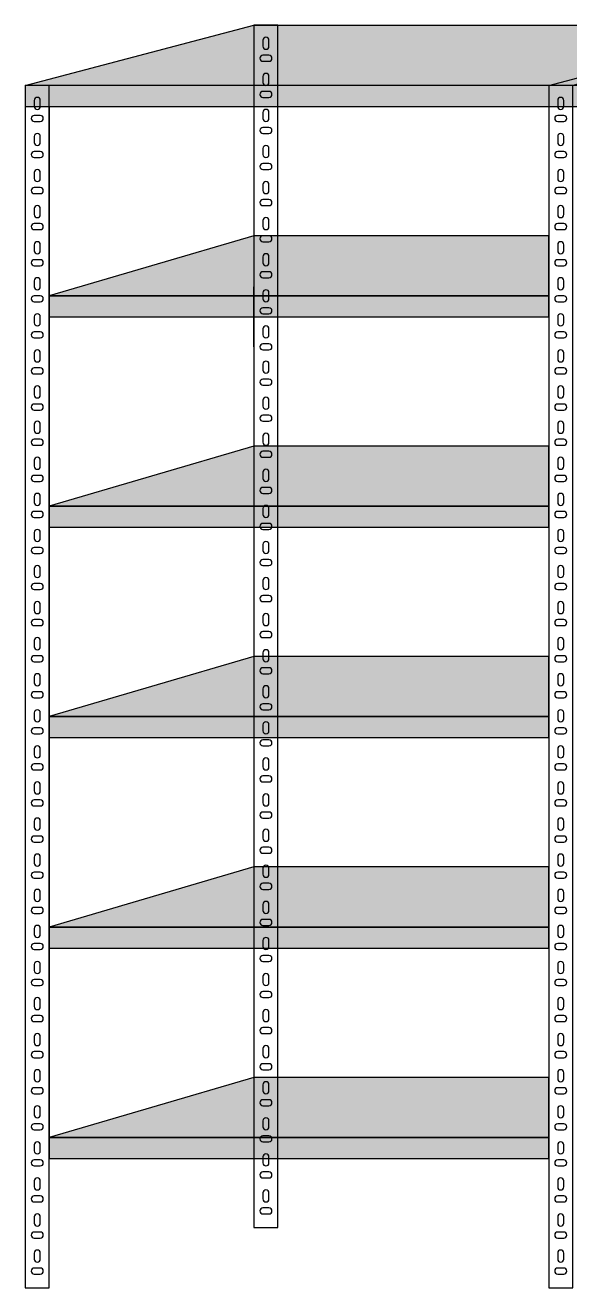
# Model space of a CAD drawing. Header units: millimetres. Extents: x 6614975 to 6624097, y 8742145 to 8746891.
# Drawn here: x 6617231.3 to 6617321.8, y 8745743 to 8745953 of the extents above; entities that cross this region are included whole.
import ezdxf

# ---------------------------------------------------------------- set-up
doc = ezdxf.new("R2010")
doc.units = ezdxf.units.MM

msp = doc.modelspace()

# ---------------------------------------------------------------- hatches: boundary and pattern name
h = msp.add_hatch(color=8)
h.dxf.hatch_style = 1
h.paths.add_polyline_path([(6617322.253, 8745942.962), (6617360.305, 8745952.962), (6617273.253, 8745952.962), (6617269.253, 8745952.962), (6617231.253, 8745942.962)])
h = msp.add_hatch(color=8)
h.dxf.hatch_style = 1
h.paths.add_polyline_path([(6617409.253, 8745942.962), (6617447.305, 8745952.962), (6617360.253, 8745952.962), (6617356.253, 8745952.962), (6617318.253, 8745942.962)])
h = msp.add_hatch(color=8)
h.dxf.hatch_style = 1
h.paths.add_polyline_path([(6617231.253, 8745942.962), (6617231.253, 8745939.462), (6617322.253, 8745939.462), (6617322.253, 8745942.962)])
h = msp.add_hatch(color=8)
h.dxf.hatch_style = 1
h.paths.add_polyline_path([(6617318.253, 8745942.962), (6617318.253, 8745939.462), (6617409.253, 8745939.462), (6617409.253, 8745942.962)])
h = msp.add_hatch(color=8)
h.dxf.hatch_style = 1
h.paths.add_polyline_path([(6617269.253, 8745917.962), (6617235.253, 8745907.962), (6617318.253, 8745907.962), (6617318.253, 8745917.962)])
h = msp.add_hatch(color=8)
h.dxf.hatch_style = 1
h.paths.add_polyline_path([(6617318.253, 8745904.462), (6617318.253, 8745907.962), (6617235.253, 8745907.962), (6617235.253, 8745904.462)])
h = msp.add_hatch(color=8)
h.dxf.hatch_style = 1
h.paths.add_polyline_path([(6617269.253, 8745882.962), (6617235.253, 8745872.962), (6617318.253, 8745872.962), (6617318.253, 8745882.962)])
h = msp.add_hatch(color=8)
h.dxf.hatch_style = 1
h.paths.add_polyline_path([(6617318.253, 8745869.462), (6617318.253, 8745872.962), (6617235.253, 8745872.962), (6617235.253, 8745869.462)])
h = msp.add_hatch(color=8)
h.dxf.hatch_style = 1
h.paths.add_polyline_path([(6617269.253, 8745847.962), (6617235.253, 8745837.962), (6617318.253, 8745837.962), (6617318.253, 8745847.962)])
h = msp.add_hatch(color=8)
h.dxf.hatch_style = 1
h.paths.add_polyline_path([(6617318.253, 8745834.462), (6617318.253, 8745837.962), (6617235.253, 8745837.962), (6617235.253, 8745834.462)])
h = msp.add_hatch(color=8)
h.dxf.hatch_style = 1
h.paths.add_polyline_path([(6617269.253, 8745812.962), (6617235.253, 8745802.962), (6617318.253, 8745802.962), (6617318.253, 8745812.962)])
h = msp.add_hatch(color=8)
h.dxf.hatch_style = 1
h.paths.add_polyline_path([(6617318.253, 8745799.462), (6617318.253, 8745802.962), (6617235.253, 8745802.962), (6617235.253, 8745799.462)])
h = msp.add_hatch(color=8)
h.dxf.hatch_style = 1
h.paths.add_polyline_path([(6617269.253, 8745777.962), (6617235.253, 8745767.962), (6617318.253, 8745767.962), (6617318.253, 8745777.962)])
h = msp.add_hatch(color=8)
h.dxf.hatch_style = 1
h.paths.add_polyline_path([(6617318.253, 8745764.462), (6617318.253, 8745767.962), (6617235.253, 8745767.962), (6617235.253, 8745764.462)])

# ---------------------------------------------------------------- linework, layer by layer
for p, q in [((6617269.253, 8745952.962), (6617273.253, 8745952.962)), ((6617235.253, 8745939.462), (6617235.253, 8745904.462)), ((6617269.253, 8745899.462), (6617269.253, 8745909.462)), ((6617235.253, 8745904.462), (6617235.253, 8745869.462)), ((6617235.253, 8745869.462), (6617235.253, 8745834.462)), ((6617235.253, 8745834.462), (6617235.253, 8745799.462)), ((6617235.253, 8745799.462), (6617235.253, 8745764.462))]:
    msp.add_line(p, q)
for points in [[(6617360.305, 8745952.962), (6617322.253, 8745942.962), (6617231.253, 8745942.962), (6617269.253, 8745952.962), (6617273.253, 8745952.962), (6617364.305, 8745952.962)], [(6617447.305, 8745952.962), (6617409.253, 8745942.962), (6617318.253, 8745942.962), (6617356.253, 8745952.962), (6617360.253, 8745952.962), (6617451.305, 8745952.962)], [(6617269.253, 8745917.962), (6617235.253, 8745907.962), (6617318.253, 8745907.962), (6617318.253, 8745917.962), (6617269.253, 8745917.962)], [(6617269.253, 8745882.962), (6617235.253, 8745872.962), (6617318.253, 8745872.962), (6617318.253, 8745882.962), (6617269.253, 8745882.962)], [(6617269.253, 8745847.962), (6617235.253, 8745837.962), (6617318.253, 8745837.962), (6617318.253, 8745847.962), (6617269.253, 8745847.962)], [(6617269.253, 8745812.962), (6617235.253, 8745802.962), (6617318.253, 8745802.962), (6617318.253, 8745812.962), (6617269.253, 8745812.962)], [(6617269.253, 8745777.962), (6617235.253, 8745767.962), (6617318.253, 8745767.962), (6617318.253, 8745777.962), (6617269.253, 8745777.962)]]:
    msp.add_lwpolyline(points)
for points in [[(6617269.253, 8745752.962), (6617273.253, 8745752.962), (6617273.253, 8745952.962), (6617269.253, 8745952.962)], [(6617231.253, 8745742.962), (6617235.253, 8745742.962), (6617235.253, 8745942.962), (6617231.253, 8745942.962)], [(6617231.253, 8745939.462), (6617322.253, 8745939.462), (6617322.253, 8745942.962), (6617231.253, 8745942.962)], [(6617318.253, 8745742.962), (6617322.253, 8745742.962), (6617322.253, 8745942.962), (6617318.253, 8745942.962)], [(6617318.253, 8745742.962), (6617322.253, 8745742.962), (6617322.253, 8745942.962), (6617318.253, 8745942.962)], [(6617318.253, 8745939.462), (6617409.253, 8745939.462), (6617409.253, 8745942.962), (6617318.253, 8745942.962)], [(6617235.253, 8745904.462), (6617318.253, 8745904.462), (6617318.253, 8745907.962), (6617235.253, 8745907.962)], [(6617235.253, 8745869.462), (6617318.253, 8745869.462), (6617318.253, 8745872.962), (6617235.253, 8745872.962)], [(6617235.253, 8745834.462), (6617318.253, 8745834.462), (6617318.253, 8745837.962), (6617235.253, 8745837.962)], [(6617235.253, 8745799.462), (6617318.253, 8745799.462), (6617318.253, 8745802.962), (6617235.253, 8745802.962)], [(6617235.253, 8745764.462), (6617318.253, 8745764.462), (6617318.253, 8745767.962), (6617235.253, 8745767.962)]]:
    msp.add_lwpolyline(points, close=True)
for points in [[(6617270.753, 8745949.462, 1), (6617271.753, 8745949.462), (6617271.753, 8745950.462, 1), (6617270.753, 8745950.462)], [(6617270.753, 8745947.962, 1), (6617270.753, 8745946.962), (6617271.753, 8745946.962, 1), (6617271.753, 8745947.962)], [(6617270.753, 8745943.462, 1), (6617271.753, 8745943.462), (6617271.753, 8745944.462, 1), (6617270.753, 8745944.462)], [(6617270.753, 8745941.962, 1), (6617270.753, 8745940.962), (6617271.753, 8745940.962, 1), (6617271.753, 8745941.962)], [(6617232.753, 8745939.462, 1), (6617233.753, 8745939.462), (6617233.753, 8745940.462, 1), (6617232.753, 8745940.462)], [(6617319.753, 8745939.462, 1), (6617320.753, 8745939.462), (6617320.753, 8745940.462, 1), (6617319.753, 8745940.462)], [(6617319.753, 8745939.462, 1), (6617320.753, 8745939.462), (6617320.753, 8745940.462, 1), (6617319.753, 8745940.462)], [(6617232.753, 8745937.962, 1), (6617232.753, 8745936.962), (6617233.753, 8745936.962, 1), (6617233.753, 8745937.962)], [(6617270.753, 8745937.462, 1), (6617271.753, 8745937.462), (6617271.753, 8745938.462, 1), (6617270.753, 8745938.462)], [(6617319.753, 8745937.962, 1), (6617319.753, 8745936.962), (6617320.753, 8745936.962, 1), (6617320.753, 8745937.962)], [(6617319.753, 8745937.962, 1), (6617319.753, 8745936.962), (6617320.753, 8745936.962, 1), (6617320.753, 8745937.962)], [(6617270.753, 8745935.962, 1), (6617270.753, 8745934.962), (6617271.753, 8745934.962, 1), (6617271.753, 8745935.962)], [(6617232.753, 8745933.462, 1), (6617233.753, 8745933.462), (6617233.753, 8745934.462, 1), (6617232.753, 8745934.462)], [(6617319.753, 8745933.462, 1), (6617320.753, 8745933.462), (6617320.753, 8745934.462, 1), (6617319.753, 8745934.462)], [(6617319.753, 8745933.462, 1), (6617320.753, 8745933.462), (6617320.753, 8745934.462, 1), (6617319.753, 8745934.462)], [(6617232.753, 8745931.962, 1), (6617232.753, 8745930.962), (6617233.753, 8745930.962, 1), (6617233.753, 8745931.962)], [(6617270.753, 8745931.462, 1), (6617271.753, 8745931.462), (6617271.753, 8745932.462, 1), (6617270.753, 8745932.462)], [(6617319.753, 8745931.962, 1), (6617319.753, 8745930.962), (6617320.753, 8745930.962, 1), (6617320.753, 8745931.962)], [(6617319.753, 8745931.962, 1), (6617319.753, 8745930.962), (6617320.753, 8745930.962, 1), (6617320.753, 8745931.962)], [(6617232.753, 8745927.462, 1), (6617233.753, 8745927.462), (6617233.753, 8745928.462, 1), (6617232.753, 8745928.462)], [(6617270.753, 8745929.962, 1), (6617270.753, 8745928.962), (6617271.753, 8745928.962, 1), (6617271.753, 8745929.962)], [(6617319.753, 8745927.462, 1), (6617320.753, 8745927.462), (6617320.753, 8745928.462, 1), (6617319.753, 8745928.462)], [(6617319.753, 8745927.462, 1), (6617320.753, 8745927.462), (6617320.753, 8745928.462, 1), (6617319.753, 8745928.462)], [(6617270.753, 8745925.462, 1), (6617271.753, 8745925.462), (6617271.753, 8745926.462, 1), (6617270.753, 8745926.462)], [(6617232.753, 8745925.962, 1), (6617232.753, 8745924.962), (6617233.753, 8745924.962, 1), (6617233.753, 8745925.962)], [(6617319.753, 8745925.962, 1), (6617319.753, 8745924.962), (6617320.753, 8745924.962, 1), (6617320.753, 8745925.962)], [(6617319.753, 8745925.962, 1), (6617319.753, 8745924.962), (6617320.753, 8745924.962, 1), (6617320.753, 8745925.962)], [(6617232.753, 8745921.462, 1), (6617233.753, 8745921.462), (6617233.753, 8745922.462, 1), (6617232.753, 8745922.462)], [(6617270.753, 8745923.962, 1), (6617270.753, 8745922.962), (6617271.753, 8745922.962, 1), (6617271.753, 8745923.962)], [(6617319.753, 8745921.462, 1), (6617320.753, 8745921.462), (6617320.753, 8745922.462, 1), (6617319.753, 8745922.462)], [(6617319.753, 8745921.462, 1), (6617320.753, 8745921.462), (6617320.753, 8745922.462, 1), (6617319.753, 8745922.462)], [(6617270.753, 8745919.462, 1), (6617271.753, 8745919.462), (6617271.753, 8745920.462, 1), (6617270.753, 8745920.462)], [(6617232.753, 8745919.962, 1), (6617232.753, 8745918.962), (6617233.753, 8745918.962, 1), (6617233.753, 8745919.962)], [(6617319.753, 8745919.962, 1), (6617319.753, 8745918.962), (6617320.753, 8745918.962, 1), (6617320.753, 8745919.962)], [(6617319.753, 8745919.962, 1), (6617319.753, 8745918.962), (6617320.753, 8745918.962, 1), (6617320.753, 8745919.962)], [(6617232.753, 8745915.462, 1), (6617233.753, 8745915.462), (6617233.753, 8745916.462, 1), (6617232.753, 8745916.462)], [(6617270.753, 8745917.962, 1), (6617270.753, 8745916.962), (6617271.753, 8745916.962, 1), (6617271.753, 8745917.962)], [(6617319.753, 8745915.462, 1), (6617320.753, 8745915.462), (6617320.753, 8745916.462, 1), (6617319.753, 8745916.462)], [(6617319.753, 8745915.462, 1), (6617320.753, 8745915.462), (6617320.753, 8745916.462, 1), (6617319.753, 8745916.462)], [(6617270.753, 8745913.462, 1), (6617271.753, 8745913.462), (6617271.753, 8745914.462, 1), (6617270.753, 8745914.462)], [(6617232.753, 8745913.962, 1), (6617232.753, 8745912.962), (6617233.753, 8745912.962, 1), (6617233.753, 8745913.962)], [(6617319.753, 8745913.962, 1), (6617319.753, 8745912.962), (6617320.753, 8745912.962, 1), (6617320.753, 8745913.962)], [(6617319.753, 8745913.962, 1), (6617319.753, 8745912.962), (6617320.753, 8745912.962, 1), (6617320.753, 8745913.962)], [(6617232.753, 8745909.462, 1), (6617233.753, 8745909.462), (6617233.753, 8745910.462, 1), (6617232.753, 8745910.462)], [(6617270.753, 8745911.962, 1), (6617270.753, 8745910.962), (6617271.753, 8745910.962, 1), (6617271.753, 8745911.962)], [(6617319.753, 8745909.462, 1), (6617320.753, 8745909.462), (6617320.753, 8745910.462, 1), (6617319.753, 8745910.462)], [(6617319.753, 8745909.462, 1), (6617320.753, 8745909.462), (6617320.753, 8745910.462, 1), (6617319.753, 8745910.462)], [(6617232.753, 8745907.962, 1), (6617232.753, 8745906.962), (6617233.753, 8745906.962, 1), (6617233.753, 8745907.962)], [(6617270.753, 8745907.462, 1), (6617271.753, 8745907.462), (6617271.753, 8745908.462, 1), (6617270.753, 8745908.462)], [(6617319.753, 8745907.962, 1), (6617319.753, 8745906.962), (6617320.753, 8745906.962, 1), (6617320.753, 8745907.962)], [(6617319.753, 8745907.962, 1), (6617319.753, 8745906.962), (6617320.753, 8745906.962, 1), (6617320.753, 8745907.962)], [(6617270.753, 8745905.962, 1), (6617270.753, 8745904.962), (6617271.753, 8745904.962, 1), (6617271.753, 8745905.962)], [(6617232.753, 8745903.462, 1), (6617233.753, 8745903.462), (6617233.753, 8745904.462, 1), (6617232.753, 8745904.462)], [(6617319.753, 8745903.462, 1), (6617320.753, 8745903.462), (6617320.753, 8745904.462, 1), (6617319.753, 8745904.462)], [(6617319.753, 8745903.462, 1), (6617320.753, 8745903.462), (6617320.753, 8745904.462, 1), (6617319.753, 8745904.462)], [(6617232.753, 8745901.962, 1), (6617232.753, 8745900.962), (6617233.753, 8745900.962, 1), (6617233.753, 8745901.962)], [(6617270.753, 8745901.462, 1), (6617271.753, 8745901.462), (6617271.753, 8745902.462, 1), (6617270.753, 8745902.462)], [(6617319.753, 8745901.962, 1), (6617319.753, 8745900.962), (6617320.753, 8745900.962, 1), (6617320.753, 8745901.962)], [(6617319.753, 8745901.962, 1), (6617319.753, 8745900.962), (6617320.753, 8745900.962, 1), (6617320.753, 8745901.962)], [(6617270.753, 8745899.962, 1), (6617270.753, 8745898.962), (6617271.753, 8745898.962, 1), (6617271.753, 8745899.962)], [(6617232.753, 8745897.462, 1), (6617233.753, 8745897.462), (6617233.753, 8745898.462, 1), (6617232.753, 8745898.462)], [(6617319.753, 8745897.462, 1), (6617320.753, 8745897.462), (6617320.753, 8745898.462, 1), (6617319.753, 8745898.462)], [(6617319.753, 8745897.462, 1), (6617320.753, 8745897.462), (6617320.753, 8745898.462, 1), (6617319.753, 8745898.462)], [(6617232.753, 8745895.962, 1), (6617232.753, 8745894.962), (6617233.753, 8745894.962, 1), (6617233.753, 8745895.962)], [(6617270.753, 8745895.597, 1), (6617271.753, 8745895.597), (6617271.753, 8745896.597, 1), (6617270.753, 8745896.597)], [(6617319.753, 8745895.962, 1), (6617319.753, 8745894.962), (6617320.753, 8745894.962, 1), (6617320.753, 8745895.962)], [(6617319.753, 8745895.962, 1), (6617319.753, 8745894.962), (6617320.753, 8745894.962, 1), (6617320.753, 8745895.962)], [(6617270.753, 8745894.097, 1), (6617270.753, 8745893.097), (6617271.753, 8745893.097, 1), (6617271.753, 8745894.097)], [(6617232.753, 8745891.462, 1), (6617233.753, 8745891.462), (6617233.753, 8745892.462, 1), (6617232.753, 8745892.462)], [(6617270.753, 8745889.597, 1), (6617271.753, 8745889.597), (6617271.753, 8745890.597, 1), (6617270.753, 8745890.597)], [(6617319.753, 8745891.462, 1), (6617320.753, 8745891.462), (6617320.753, 8745892.462, 1), (6617319.753, 8745892.462)], [(6617319.753, 8745891.462, 1), (6617320.753, 8745891.462), (6617320.753, 8745892.462, 1), (6617319.753, 8745892.462)], [(6617232.753, 8745889.962, 1), (6617232.753, 8745888.962), (6617233.753, 8745888.962, 1), (6617233.753, 8745889.962)], [(6617319.753, 8745889.962, 1), (6617319.753, 8745888.962), (6617320.753, 8745888.962, 1), (6617320.753, 8745889.962)], [(6617319.753, 8745889.962, 1), (6617319.753, 8745888.962), (6617320.753, 8745888.962, 1), (6617320.753, 8745889.962)], [(6617232.753, 8745885.597, 1), (6617233.753, 8745885.597), (6617233.753, 8745886.597, 1), (6617232.753, 8745886.597)], [(6617270.753, 8745888.097, 1), (6617270.753, 8745887.097), (6617271.753, 8745887.097, 1), (6617271.753, 8745888.097)], [(6617319.753, 8745885.597, 1), (6617320.753, 8745885.597), (6617320.753, 8745886.597, 1), (6617319.753, 8745886.597)], [(6617319.753, 8745885.597, 1), (6617320.753, 8745885.597), (6617320.753, 8745886.597, 1), (6617319.753, 8745886.597)], [(6617270.753, 8745883.597, 1), (6617271.753, 8745883.597), (6617271.753, 8745884.597, 1), (6617270.753, 8745884.597)], [(6617232.753, 8745884.097, 1), (6617232.753, 8745883.097), (6617233.753, 8745883.097, 1), (6617233.753, 8745884.097)], [(6617319.753, 8745884.097, 1), (6617319.753, 8745883.097), (6617320.753, 8745883.097, 1), (6617320.753, 8745884.097)], [(6617319.753, 8745884.097, 1), (6617319.753, 8745883.097), (6617320.753, 8745883.097, 1), (6617320.753, 8745884.097)], [(6617232.753, 8745879.597, 1), (6617233.753, 8745879.597), (6617233.753, 8745880.597, 1), (6617232.753, 8745880.597)], [(6617270.753, 8745882.097, 1), (6617270.753, 8745881.097), (6617271.753, 8745881.097, 1), (6617271.753, 8745882.097)], [(6617319.753, 8745879.597, 1), (6617320.753, 8745879.597), (6617320.753, 8745880.597, 1), (6617319.753, 8745880.597)], [(6617319.753, 8745879.597, 1), (6617320.753, 8745879.597), (6617320.753, 8745880.597, 1), (6617319.753, 8745880.597)], [(6617270.753, 8745877.597, 1), (6617271.753, 8745877.597), (6617271.753, 8745878.597, 1), (6617270.753, 8745878.597)], [(6617232.753, 8745878.097, 1), (6617232.753, 8745877.097), (6617233.753, 8745877.097, 1), (6617233.753, 8745878.097)], [(6617319.753, 8745878.097, 1), (6617319.753, 8745877.097), (6617320.753, 8745877.097, 1), (6617320.753, 8745878.097)], [(6617319.753, 8745878.097, 1), (6617319.753, 8745877.097), (6617320.753, 8745877.097, 1), (6617320.753, 8745878.097)], [(6617232.753, 8745873.597, 1), (6617233.753, 8745873.597), (6617233.753, 8745874.597, 1), (6617232.753, 8745874.597)], [(6617270.753, 8745876.097, 1), (6617270.753, 8745875.097), (6617271.753, 8745875.097, 1), (6617271.753, 8745876.097)], [(6617319.753, 8745873.597, 1), (6617320.753, 8745873.597), (6617320.753, 8745874.597, 1), (6617319.753, 8745874.597)], [(6617319.753, 8745873.597, 1), (6617320.753, 8745873.597), (6617320.753, 8745874.597, 1), (6617319.753, 8745874.597)], [(6617270.753, 8745871.597, 1), (6617271.753, 8745871.597), (6617271.753, 8745872.597, 1), (6617270.753, 8745872.597)], [(6617232.753, 8745872.097, 1), (6617232.753, 8745871.097), (6617233.753, 8745871.097, 1), (6617233.753, 8745872.097)], [(6617270.753, 8745870.097, 1), (6617270.753, 8745869.097), (6617271.753, 8745869.097, 1), (6617271.753, 8745870.097)], [(6617319.753, 8745872.097, 1), (6617319.753, 8745871.097), (6617320.753, 8745871.097, 1), (6617320.753, 8745872.097)], [(6617319.753, 8745872.097, 1), (6617319.753, 8745871.097), (6617320.753, 8745871.097, 1), (6617320.753, 8745872.097)], [(6617232.753, 8745867.597, 1), (6617233.753, 8745867.597), (6617233.753, 8745868.597, 1), (6617232.753, 8745868.597)], [(6617319.753, 8745867.597, 1), (6617320.753, 8745867.597), (6617320.753, 8745868.597, 1), (6617319.753, 8745868.597)], [(6617319.753, 8745867.597, 1), (6617320.753, 8745867.597), (6617320.753, 8745868.597, 1), (6617319.753, 8745868.597)], [(6617232.753, 8745866.097, 1), (6617232.753, 8745865.097), (6617233.753, 8745865.097, 1), (6617233.753, 8745866.097)], [(6617270.753, 8745865.597, 1), (6617271.753, 8745865.597), (6617271.753, 8745866.597, 1), (6617270.753, 8745866.597)], [(6617319.753, 8745866.097, 1), (6617319.753, 8745865.097), (6617320.753, 8745865.097, 1), (6617320.753, 8745866.097)], [(6617319.753, 8745866.097, 1), (6617319.753, 8745865.097), (6617320.753, 8745865.097, 1), (6617320.753, 8745866.097)], [(6617270.753, 8745864.097, 1), (6617270.753, 8745863.097), (6617271.753, 8745863.097, 1), (6617271.753, 8745864.097)], [(6617232.753, 8745861.597, 1), (6617233.753, 8745861.597), (6617233.753, 8745862.597, 1), (6617232.753, 8745862.597)], [(6617319.753, 8745861.597, 1), (6617320.753, 8745861.597), (6617320.753, 8745862.597, 1), (6617319.753, 8745862.597)], [(6617319.753, 8745861.597, 1), (6617320.753, 8745861.597), (6617320.753, 8745862.597, 1), (6617319.753, 8745862.597)], [(6617232.753, 8745860.097, 1), (6617232.753, 8745859.097), (6617233.753, 8745859.097, 1), (6617233.753, 8745860.097)], [(6617270.753, 8745859.597, 1), (6617271.753, 8745859.597), (6617271.753, 8745860.597, 1), (6617270.753, 8745860.597)], [(6617319.753, 8745860.097, 1), (6617319.753, 8745859.097), (6617320.753, 8745859.097, 1), (6617320.753, 8745860.097)], [(6617319.753, 8745860.097, 1), (6617319.753, 8745859.097), (6617320.753, 8745859.097, 1), (6617320.753, 8745860.097)], [(6617270.753, 8745858.097, 1), (6617270.753, 8745857.097), (6617271.753, 8745857.097, 1), (6617271.753, 8745858.097)], [(6617232.753, 8745855.597, 1), (6617233.753, 8745855.597), (6617233.753, 8745856.597, 1), (6617232.753, 8745856.597)], [(6617319.753, 8745855.597, 1), (6617320.753, 8745855.597), (6617320.753, 8745856.597, 1), (6617319.753, 8745856.597)], [(6617319.753, 8745855.597, 1), (6617320.753, 8745855.597), (6617320.753, 8745856.597, 1), (6617319.753, 8745856.597)], [(6617232.753, 8745854.097, 1), (6617232.753, 8745853.097), (6617233.753, 8745853.097, 1), (6617233.753, 8745854.097)], [(6617270.753, 8745853.597, 1), (6617271.753, 8745853.597), (6617271.753, 8745854.597, 1), (6617270.753, 8745854.597)], [(6617319.753, 8745854.097, 1), (6617319.753, 8745853.097), (6617320.753, 8745853.097, 1), (6617320.753, 8745854.097)], [(6617319.753, 8745854.097, 1), (6617319.753, 8745853.097), (6617320.753, 8745853.097, 1), (6617320.753, 8745854.097)], [(6617270.753, 8745852.097, 1), (6617270.753, 8745851.097), (6617271.753, 8745851.097, 1), (6617271.753, 8745852.097)], [(6617232.753, 8745849.597, 1), (6617233.753, 8745849.597), (6617233.753, 8745850.597, 1), (6617232.753, 8745850.597)], [(6617270.753, 8745847.597, 1), (6617271.753, 8745847.597), (6617271.753, 8745848.597, 1), (6617270.753, 8745848.597)], [(6617319.753, 8745849.597, 1), (6617320.753, 8745849.597), (6617320.753, 8745850.597, 1), (6617319.753, 8745850.597)], [(6617319.753, 8745849.597, 1), (6617320.753, 8745849.597), (6617320.753, 8745850.597, 1), (6617319.753, 8745850.597)], [(6617232.753, 8745848.097, 1), (6617232.753, 8745847.097), (6617233.753, 8745847.097, 1), (6617233.753, 8745848.097)], [(6617319.753, 8745848.097, 1), (6617319.753, 8745847.097), (6617320.753, 8745847.097, 1), (6617320.753, 8745848.097)], [(6617319.753, 8745848.097, 1), (6617319.753, 8745847.097), (6617320.753, 8745847.097, 1), (6617320.753, 8745848.097)], [(6617232.753, 8745843.597, 1), (6617233.753, 8745843.597), (6617233.753, 8745844.597, 1), (6617232.753, 8745844.597)], [(6617270.753, 8745846.097, 1), (6617270.753, 8745845.097), (6617271.753, 8745845.097, 1), (6617271.753, 8745846.097)], [(6617319.753, 8745843.597, 1), (6617320.753, 8745843.597), (6617320.753, 8745844.597, 1), (6617319.753, 8745844.597)], [(6617319.753, 8745843.597, 1), (6617320.753, 8745843.597), (6617320.753, 8745844.597, 1), (6617319.753, 8745844.597)], [(6617270.753, 8745841.597, 1), (6617271.753, 8745841.597), (6617271.753, 8745842.597, 1), (6617270.753, 8745842.597)], [(6617232.753, 8745842.097, 1), (6617232.753, 8745841.097), (6617233.753, 8745841.097, 1), (6617233.753, 8745842.097)], [(6617319.753, 8745842.097, 1), (6617319.753, 8745841.097), (6617320.753, 8745841.097, 1), (6617320.753, 8745842.097)], [(6617319.753, 8745842.097, 1), (6617319.753, 8745841.097), (6617320.753, 8745841.097, 1), (6617320.753, 8745842.097)], [(6617232.753, 8745837.597, 1), (6617233.753, 8745837.597), (6617233.753, 8745838.597, 1), (6617232.753, 8745838.597)], [(6617270.753, 8745840.097, 1), (6617270.753, 8745839.097), (6617271.753, 8745839.097, 1), (6617271.753, 8745840.097)], [(6617319.753, 8745837.597, 1), (6617320.753, 8745837.597), (6617320.753, 8745838.597, 1), (6617319.753, 8745838.597)], [(6617319.753, 8745837.597, 1), (6617320.753, 8745837.597), (6617320.753, 8745838.597, 1), (6617319.753, 8745838.597)], [(6617270.753, 8745835.597, 1), (6617271.753, 8745835.597), (6617271.753, 8745836.597, 1), (6617270.753, 8745836.597)], [(6617232.753, 8745836.097, 1), (6617232.753, 8745835.097), (6617233.753, 8745835.097, 1), (6617233.753, 8745836.097)], [(6617319.753, 8745836.097, 1), (6617319.753, 8745835.097), (6617320.753, 8745835.097, 1), (6617320.753, 8745836.097)], [(6617319.753, 8745836.097, 1), (6617319.753, 8745835.097), (6617320.753, 8745835.097, 1), (6617320.753, 8745836.097)], [(6617232.753, 8745831.597, 1), (6617233.753, 8745831.597), (6617233.753, 8745832.597, 1), (6617232.753, 8745832.597)], [(6617270.753, 8745834.097, 1), (6617270.753, 8745833.097), (6617271.753, 8745833.097, 1), (6617271.753, 8745834.097)], [(6617319.753, 8745831.597, 1), (6617320.753, 8745831.597), (6617320.753, 8745832.597, 1), (6617319.753, 8745832.597)], [(6617319.753, 8745831.597, 1), (6617320.753, 8745831.597), (6617320.753, 8745832.597, 1), (6617319.753, 8745832.597)], [(6617270.753, 8745829.597, 1), (6617271.753, 8745829.597), (6617271.753, 8745830.597, 1), (6617270.753, 8745830.597)], [(6617232.753, 8745830.097, 1), (6617232.753, 8745829.097), (6617233.753, 8745829.097, 1), (6617233.753, 8745830.097)], [(6617270.753, 8745828.097, 1), (6617270.753, 8745827.097), (6617271.753, 8745827.097, 1), (6617271.753, 8745828.097)], [(6617319.753, 8745830.097, 1), (6617319.753, 8745829.097), (6617320.753, 8745829.097, 1), (6617320.753, 8745830.097)], [(6617319.753, 8745830.097, 1), (6617319.753, 8745829.097), (6617320.753, 8745829.097, 1), (6617320.753, 8745830.097)], [(6617232.753, 8745825.597, 1), (6617233.753, 8745825.597), (6617233.753, 8745826.597, 1), (6617232.753, 8745826.597)], [(6617319.753, 8745825.597, 1), (6617320.753, 8745825.597), (6617320.753, 8745826.597, 1), (6617319.753, 8745826.597)], [(6617319.753, 8745825.597, 1), (6617320.753, 8745825.597), (6617320.753, 8745826.597, 1), (6617319.753, 8745826.597)], [(6617232.753, 8745824.097, 1), (6617232.753, 8745823.097), (6617233.753, 8745823.097, 1), (6617233.753, 8745824.097)], [(6617270.753, 8745823.597, 1), (6617271.753, 8745823.597), (6617271.753, 8745824.597, 1), (6617270.753, 8745824.597)], [(6617319.753, 8745824.097, 1), (6617319.753, 8745823.097), (6617320.753, 8745823.097, 1), (6617320.753, 8745824.097)], [(6617319.753, 8745824.097, 1), (6617319.753, 8745823.097), (6617320.753, 8745823.097, 1), (6617320.753, 8745824.097)], [(6617270.753, 8745822.097, 1), (6617270.753, 8745821.097), (6617271.753, 8745821.097, 1), (6617271.753, 8745822.097)], [(6617232.753, 8745819.597, 1), (6617233.753, 8745819.597), (6617233.753, 8745820.597, 1), (6617232.753, 8745820.597)], [(6617319.753, 8745819.597, 1), (6617320.753, 8745819.597), (6617320.753, 8745820.597, 1), (6617319.753, 8745820.597)], [(6617319.753, 8745819.597, 1), (6617320.753, 8745819.597), (6617320.753, 8745820.597, 1), (6617319.753, 8745820.597)], [(6617232.753, 8745818.097, 1), (6617232.753, 8745817.097), (6617233.753, 8745817.097, 1), (6617233.753, 8745818.097)], [(6617270.753, 8745817.732, 1), (6617271.753, 8745817.732), (6617271.753, 8745818.732, 1), (6617270.753, 8745818.732)], [(6617319.753, 8745818.097, 1), (6617319.753, 8745817.097), (6617320.753, 8745817.097, 1), (6617320.753, 8745818.097)], [(6617319.753, 8745818.097, 1), (6617319.753, 8745817.097), (6617320.753, 8745817.097, 1), (6617320.753, 8745818.097)], [(6617270.753, 8745816.232, 1), (6617270.753, 8745815.232), (6617271.753, 8745815.232, 1), (6617271.753, 8745816.232)], [(6617232.753, 8745813.597, 1), (6617233.753, 8745813.597), (6617233.753, 8745814.597, 1), (6617232.753, 8745814.597)], [(6617319.753, 8745813.597, 1), (6617320.753, 8745813.597), (6617320.753, 8745814.597, 1), (6617319.753, 8745814.597)], [(6617319.753, 8745813.597, 1), (6617320.753, 8745813.597), (6617320.753, 8745814.597, 1), (6617319.753, 8745814.597)], [(6617232.753, 8745812.097, 1), (6617232.753, 8745811.097), (6617233.753, 8745811.097, 1), (6617233.753, 8745812.097)], [(6617270.753, 8745811.732, 1), (6617271.753, 8745811.732), (6617271.753, 8745812.732, 1), (6617270.753, 8745812.732)], [(6617319.753, 8745812.097, 1), (6617319.753, 8745811.097), (6617320.753, 8745811.097, 1), (6617320.753, 8745812.097)], [(6617319.753, 8745812.097, 1), (6617319.753, 8745811.097), (6617320.753, 8745811.097, 1), (6617320.753, 8745812.097)], [(6617232.753, 8745807.732, 1), (6617233.753, 8745807.732), (6617233.753, 8745808.732, 1), (6617232.753, 8745808.732)], [(6617270.753, 8745810.232, 1), (6617270.753, 8745809.232), (6617271.753, 8745809.232, 1), (6617271.753, 8745810.232)], [(6617319.753, 8745807.732, 1), (6617320.753, 8745807.732), (6617320.753, 8745808.732, 1), (6617319.753, 8745808.732)], [(6617319.753, 8745807.732, 1), (6617320.753, 8745807.732), (6617320.753, 8745808.732, 1), (6617319.753, 8745808.732)], [(6617270.753, 8745805.732, 1), (6617271.753, 8745805.732), (6617271.753, 8745806.732, 1), (6617270.753, 8745806.732)], [(6617232.753, 8745806.232, 1), (6617232.753, 8745805.232), (6617233.753, 8745805.232, 1), (6617233.753, 8745806.232)], [(6617319.753, 8745806.232, 1), (6617319.753, 8745805.232), (6617320.753, 8745805.232, 1), (6617320.753, 8745806.232)], [(6617319.753, 8745806.232, 1), (6617319.753, 8745805.232), (6617320.753, 8745805.232, 1), (6617320.753, 8745806.232)], [(6617232.753, 8745801.732, 1), (6617233.753, 8745801.732), (6617233.753, 8745802.732, 1), (6617232.753, 8745802.732)], [(6617270.753, 8745804.232, 1), (6617270.753, 8745803.232), (6617271.753, 8745803.232, 1), (6617271.753, 8745804.232)], [(6617319.753, 8745801.732, 1), (6617320.753, 8745801.732), (6617320.753, 8745802.732, 1), (6617319.753, 8745802.732)], [(6617319.753, 8745801.732, 1), (6617320.753, 8745801.732), (6617320.753, 8745802.732, 1), (6617319.753, 8745802.732)], [(6617270.753, 8745799.732, 1), (6617271.753, 8745799.732), (6617271.753, 8745800.732, 1), (6617270.753, 8745800.732)], [(6617232.753, 8745800.232, 1), (6617232.753, 8745799.232), (6617233.753, 8745799.232, 1), (6617233.753, 8745800.232)], [(6617319.753, 8745800.232, 1), (6617319.753, 8745799.232), (6617320.753, 8745799.232, 1), (6617320.753, 8745800.232)], [(6617319.753, 8745800.232, 1), (6617319.753, 8745799.232), (6617320.753, 8745799.232, 1), (6617320.753, 8745800.232)], [(6617232.753, 8745795.732, 1), (6617233.753, 8745795.732), (6617233.753, 8745796.732, 1), (6617232.753, 8745796.732)], [(6617270.753, 8745798.232, 1), (6617270.753, 8745797.232), (6617271.753, 8745797.232, 1), (6617271.753, 8745798.232)], [(6617319.753, 8745795.732, 1), (6617320.753, 8745795.732), (6617320.753, 8745796.732, 1), (6617319.753, 8745796.732)], [(6617319.753, 8745795.732, 1), (6617320.753, 8745795.732), (6617320.753, 8745796.732, 1), (6617319.753, 8745796.732)], [(6617270.753, 8745793.732, 1), (6617271.753, 8745793.732), (6617271.753, 8745794.732, 1), (6617270.753, 8745794.732)], [(6617232.753, 8745794.232, 1), (6617232.753, 8745793.232), (6617233.753, 8745793.232, 1), (6617233.753, 8745794.232)], [(6617319.753, 8745794.232, 1), (6617319.753, 8745793.232), (6617320.753, 8745793.232, 1), (6617320.753, 8745794.232)], [(6617319.753, 8745794.232, 1), (6617319.753, 8745793.232), (6617320.753, 8745793.232, 1), (6617320.753, 8745794.232)], [(6617232.753, 8745789.732, 1), (6617233.753, 8745789.732), (6617233.753, 8745790.732, 1), (6617232.753, 8745790.732)], [(6617270.753, 8745792.232, 1), (6617270.753, 8745791.232), (6617271.753, 8745791.232, 1), (6617271.753, 8745792.232)], [(6617319.753, 8745789.732, 1), (6617320.753, 8745789.732), (6617320.753, 8745790.732, 1), (6617319.753, 8745790.732)], [(6617319.753, 8745789.732, 1), (6617320.753, 8745789.732), (6617320.753, 8745790.732, 1), (6617319.753, 8745790.732)], [(6617232.753, 8745788.232, 1), (6617232.753, 8745787.232), (6617233.753, 8745787.232, 1), (6617233.753, 8745788.232)], [(6617270.753, 8745787.732, 1), (6617271.753, 8745787.732), (6617271.753, 8745788.732, 1), (6617270.753, 8745788.732)], [(6617319.753, 8745788.232, 1), (6617319.753, 8745787.232), (6617320.753, 8745787.232, 1), (6617320.753, 8745788.232)], [(6617319.753, 8745788.232, 1), (6617319.753, 8745787.232), (6617320.753, 8745787.232, 1), (6617320.753, 8745788.232)], [(6617270.753, 8745786.232, 1), (6617270.753, 8745785.232), (6617271.753, 8745785.232, 1), (6617271.753, 8745786.232)], [(6617232.753, 8745783.732, 1), (6617233.753, 8745783.732), (6617233.753, 8745784.732, 1), (6617232.753, 8745784.732)], [(6617319.753, 8745783.732, 1), (6617320.753, 8745783.732), (6617320.753, 8745784.732, 1), (6617319.753, 8745784.732)], [(6617319.753, 8745783.732, 1), (6617320.753, 8745783.732), (6617320.753, 8745784.732, 1), (6617319.753, 8745784.732)], [(6617232.753, 8745782.232, 1), (6617232.753, 8745781.232), (6617233.753, 8745781.232, 1), (6617233.753, 8745782.232)], [(6617270.753, 8745781.732, 1), (6617271.753, 8745781.732), (6617271.753, 8745782.732, 1), (6617270.753, 8745782.732)], [(6617319.753, 8745782.232, 1), (6617319.753, 8745781.232), (6617320.753, 8745781.232, 1), (6617320.753, 8745782.232)], [(6617319.753, 8745782.232, 1), (6617319.753, 8745781.232), (6617320.753, 8745781.232, 1), (6617320.753, 8745782.232)], [(6617270.753, 8745780.232, 1), (6617270.753, 8745779.232), (6617271.753, 8745779.232, 1), (6617271.753, 8745780.232)], [(6617232.753, 8745777.732, 1), (6617233.753, 8745777.732), (6617233.753, 8745778.732, 1), (6617232.753, 8745778.732)], [(6617319.753, 8745777.732, 1), (6617320.753, 8745777.732), (6617320.753, 8745778.732, 1), (6617319.753, 8745778.732)], [(6617319.753, 8745777.732, 1), (6617320.753, 8745777.732), (6617320.753, 8745778.732, 1), (6617319.753, 8745778.732)], [(6617232.753, 8745776.232, 1), (6617232.753, 8745775.232), (6617233.753, 8745775.232, 1), (6617233.753, 8745776.232)], [(6617270.753, 8745775.732, 1), (6617271.753, 8745775.732), (6617271.753, 8745776.732, 1), (6617270.753, 8745776.732)], [(6617319.753, 8745776.232, 1), (6617319.753, 8745775.232), (6617320.753, 8745775.232, 1), (6617320.753, 8745776.232)], [(6617319.753, 8745776.232, 1), (6617319.753, 8745775.232), (6617320.753, 8745775.232, 1), (6617320.753, 8745776.232)], [(6617270.753, 8745774.232, 1), (6617270.753, 8745773.232), (6617271.753, 8745773.232, 1), (6617271.753, 8745774.232)], [(6617232.753, 8745771.732, 1), (6617233.753, 8745771.732), (6617233.753, 8745772.732, 1), (6617232.753, 8745772.732)], [(6617319.753, 8745771.732, 1), (6617320.753, 8745771.732), (6617320.753, 8745772.732, 1), (6617319.753, 8745772.732)], [(6617319.753, 8745771.732, 1), (6617320.753, 8745771.732), (6617320.753, 8745772.732, 1), (6617319.753, 8745772.732)], [(6617232.753, 8745770.232, 1), (6617232.753, 8745769.232), (6617233.753, 8745769.232, 1), (6617233.753, 8745770.232)], [(6617270.753, 8745769.732, 1), (6617271.753, 8745769.732), (6617271.753, 8745770.732, 1), (6617270.753, 8745770.732)], [(6617319.753, 8745770.232, 1), (6617319.753, 8745769.232), (6617320.753, 8745769.232, 1), (6617320.753, 8745770.232)], [(6617319.753, 8745770.232, 1), (6617319.753, 8745769.232), (6617320.753, 8745769.232, 1), (6617320.753, 8745770.232)], [(6617232.753, 8745765.732, 1), (6617233.753, 8745765.732), (6617233.753, 8745766.732, 1), (6617232.753, 8745766.732)], [(6617270.753, 8745768.232, 1), (6617270.753, 8745767.232), (6617271.753, 8745767.232, 1), (6617271.753, 8745768.232)], [(6617319.753, 8745765.732, 1), (6617320.753, 8745765.732), (6617320.753, 8745766.732, 1), (6617319.753, 8745766.732)], [(6617319.753, 8745765.732, 1), (6617320.753, 8745765.732), (6617320.753, 8745766.732, 1), (6617319.753, 8745766.732)], [(6617270.753, 8745763.732, 1), (6617271.753, 8745763.732), (6617271.753, 8745764.732, 1), (6617270.753, 8745764.732)], [(6617232.753, 8745764.232, 1), (6617232.753, 8745763.232), (6617233.753, 8745763.232, 1), (6617233.753, 8745764.232)], [(6617319.753, 8745764.232, 1), (6617319.753, 8745763.232), (6617320.753, 8745763.232, 1), (6617320.753, 8745764.232)], [(6617319.753, 8745764.232, 1), (6617319.753, 8745763.232), (6617320.753, 8745763.232, 1), (6617320.753, 8745764.232)], [(6617232.753, 8745759.732, 1), (6617233.753, 8745759.732), (6617233.753, 8745760.732, 1), (6617232.753, 8745760.732)], [(6617270.753, 8745762.232, 1), (6617270.753, 8745761.232), (6617271.753, 8745761.232, 1), (6617271.753, 8745762.232)], [(6617319.753, 8745759.732, 1), (6617320.753, 8745759.732), (6617320.753, 8745760.732, 1), (6617319.753, 8745760.732)], [(6617319.753, 8745759.732, 1), (6617320.753, 8745759.732), (6617320.753, 8745760.732, 1), (6617319.753, 8745760.732)], [(6617270.753, 8745757.732, 1), (6617271.753, 8745757.732), (6617271.753, 8745758.732, 1), (6617270.753, 8745758.732)], [(6617232.753, 8745758.232, 1), (6617232.753, 8745757.232), (6617233.753, 8745757.232, 1), (6617233.753, 8745758.232)], [(6617319.753, 8745758.232, 1), (6617319.753, 8745757.232), (6617320.753, 8745757.232, 1), (6617320.753, 8745758.232)], [(6617319.753, 8745758.232, 1), (6617319.753, 8745757.232), (6617320.753, 8745757.232, 1), (6617320.753, 8745758.232)], [(6617232.753, 8745753.732, 1), (6617233.753, 8745753.732), (6617233.753, 8745754.732, 1), (6617232.753, 8745754.732)], [(6617270.753, 8745756.232, 1), (6617270.753, 8745755.232), (6617271.753, 8745755.232, 1), (6617271.753, 8745756.232)], [(6617319.753, 8745753.732, 1), (6617320.753, 8745753.732), (6617320.753, 8745754.732, 1), (6617319.753, 8745754.732)], [(6617319.753, 8745753.732, 1), (6617320.753, 8745753.732), (6617320.753, 8745754.732, 1), (6617319.753, 8745754.732)], [(6617232.753, 8745752.232, 1), (6617232.753, 8745751.232), (6617233.753, 8745751.232, 1), (6617233.753, 8745752.232)], [(6617319.753, 8745752.232, 1), (6617319.753, 8745751.232), (6617320.753, 8745751.232, 1), (6617320.753, 8745752.232)], [(6617319.753, 8745752.232, 1), (6617319.753, 8745751.232), (6617320.753, 8745751.232, 1), (6617320.753, 8745752.232)], [(6617232.753, 8745747.732, 1), (6617233.753, 8745747.732), (6617233.753, 8745748.732, 1), (6617232.753, 8745748.732)], [(6617319.753, 8745747.732, 1), (6617320.753, 8745747.732), (6617320.753, 8745748.732, 1), (6617319.753, 8745748.732)], [(6617319.753, 8745747.732, 1), (6617320.753, 8745747.732), (6617320.753, 8745748.732, 1), (6617319.753, 8745748.732)], [(6617232.753, 8745746.232, 1), (6617232.753, 8745745.232), (6617233.753, 8745745.232, 1), (6617233.753, 8745746.232)], [(6617319.753, 8745746.232, 1), (6617319.753, 8745745.232), (6617320.753, 8745745.232, 1), (6617320.753, 8745746.232)], [(6617319.753, 8745746.232, 1), (6617319.753, 8745745.232), (6617320.753, 8745745.232, 1), (6617320.753, 8745746.232)]]:
    msp.add_lwpolyline(points, format="xyb", close=True)

doc.saveas('drawing.dxf')
